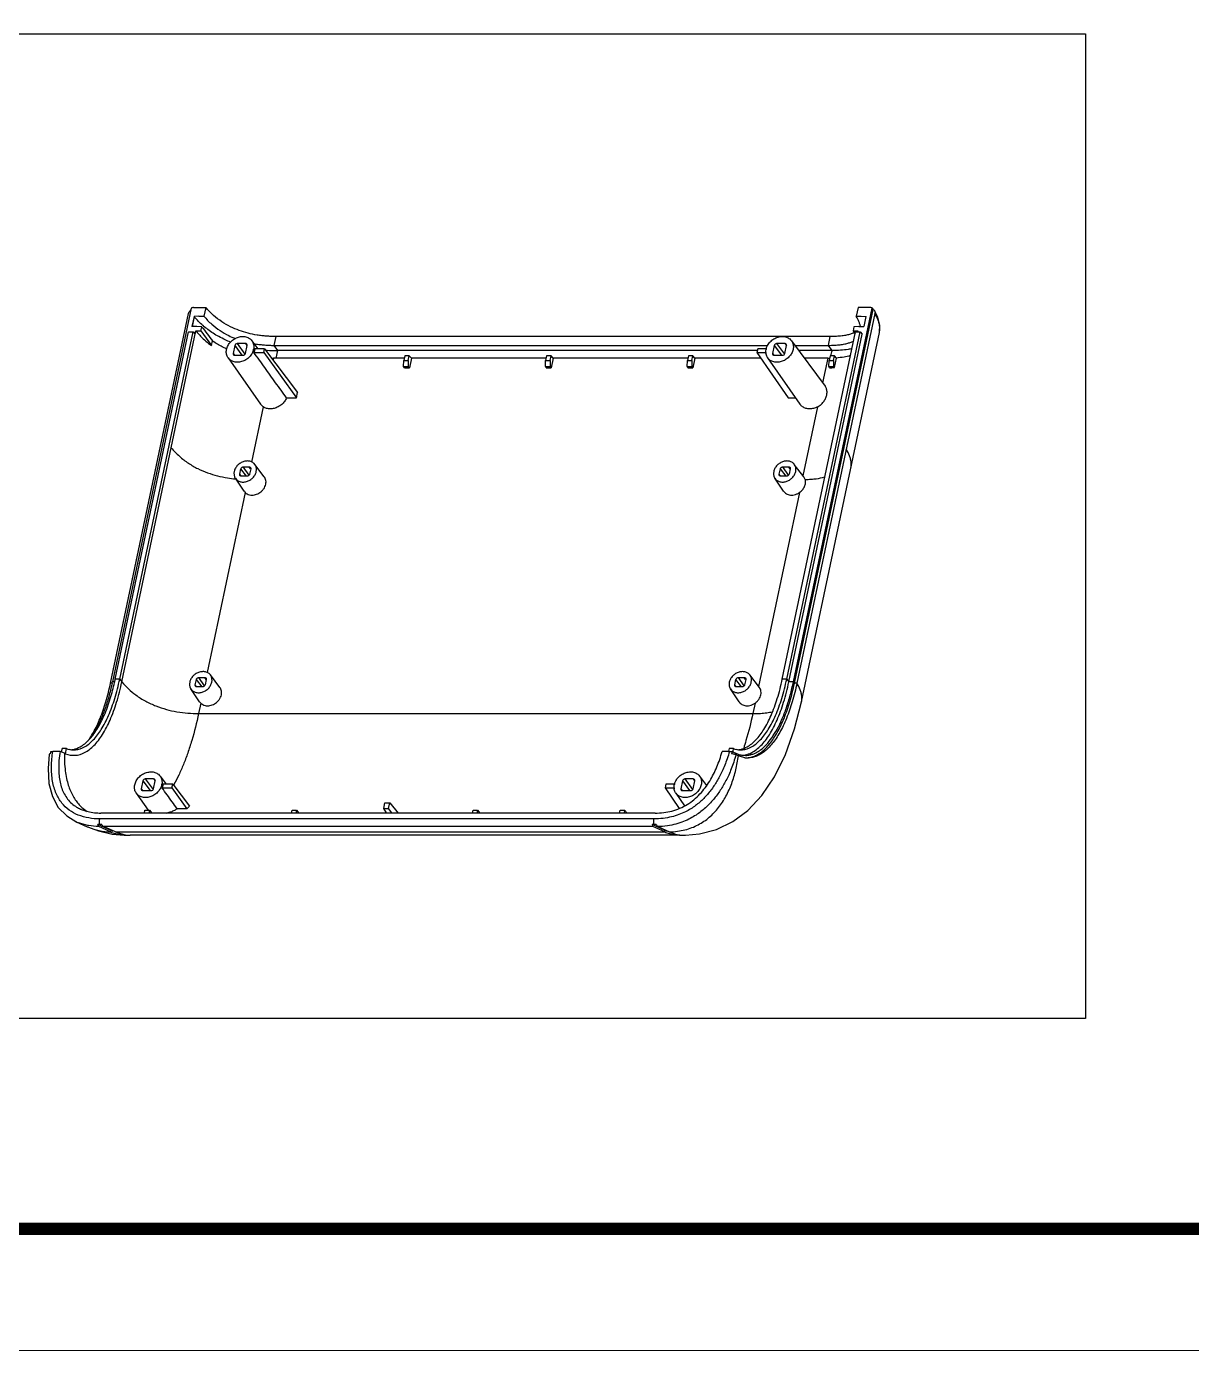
# Model space of a CAD drawing. Header units: millimetres. Extents: x 1853 to 2384, y 433 to 802.
# Drawn here: x 2008.6 to 2096.1, y 432.7 to 532.2 of the extents above; entities that cross this region are included whole.
import ezdxf

# ---------------------------------------------------------------- set-up
doc = ezdxf.new("R2010")
doc.units = ezdxf.units.MM
doc.layers.add('06___PRT_ALL_SURFS', color=7, linetype='Continuous')
doc.layers.add('from', color=7, linetype='Continuous', lineweight=13)

msp = doc.modelspace()

# ---------------------------------------------------------------- linework, layer by layer
at = {"color": 7, "linetype": 'Continuous'}
for p, q in [((2014.883, 482.845), (2020.739, 510.617)), ((2020.941, 511.025), (2015.018, 482.935)), ((2021.152, 510.4), (2020.992, 509.644)), ((2021.1, 511.059), (2022.032, 511.075)), ((2021.522, 510.406), (2021.152, 510.4)), ((2021.161, 510.389), (2021.152, 510.4)), ((2021.522, 510.406), (2021.161, 510.389)), ((2021.522, 510.406), (2021.892, 510.413)), ((2022.032, 511.075), (2021.892, 510.413)), ((2066.176, 482.935), (2072.099, 511.026)), ((2066.256, 482.845), (2072.176, 510.922)), ((2072.297, 510.617), (2066.441, 482.845)), ((2071.028, 511.075), (2070.889, 510.413)), ((2070.889, 510.413), (2071.257, 510.406)), ((2071.954, 511.059), (2071.028, 511.075)), ((2071.257, 510.406), (2071.631, 510.389)), ((2071.257, 510.406), (2071.624, 510.4)), ((2071.624, 510.4), (2071.465, 509.644)), ((2072.509, 510.331), (2072.267, 510.83)), ((2021.359, 509.632), (2020.992, 509.644)), ((2021.161, 510.389), (2021.004, 509.644)), ((2021.725, 509.62), (2021.359, 509.632)), ((2021.661, 509.315), (2021.725, 509.62)), ((2070.722, 509.62), (2070.658, 509.315)), ((2071.093, 509.632), (2070.722, 509.62)), ((2071.093, 509.632), (2071.465, 509.644)), ((2015.236, 483.135), (2020.743, 509.251)), ((2015.567, 483.135), (2021.074, 509.251)), ((2015.728, 482.937), (2021.292, 509.315)), ((2020.743, 509.251), (2021.074, 509.251)), ((2021.074, 509.251), (2021.24, 509.069)), ((2021.292, 509.315), (2021.661, 509.315)), ((2021.661, 509.315), (2022.465, 508.203)), ((2022.465, 508.203), (2022.539, 508.554)), ((2025.497, 508.571), (2025.945, 507.967)), ((2027.29, 508.884), (2027.15, 508.222)), ((2065.319, 508.884), (2027.29, 508.884)), ((2065.339, 483.135), (2070.846, 509.251)), ((2068.922, 508.884), (2065.361, 508.884)), ((2065.67, 483.135), (2071.177, 509.251)), ((2065.833, 482.935), (2071.343, 509.069)), ((2066.023, 508.571), (2068.551, 505.164)), ((2068.922, 508.884), (2068.782, 508.222)), ((2070.658, 509.315), (2070.81, 509.084)), ((2070.658, 509.315), (2071.027, 509.315)), ((2070.846, 509.251), (2071.177, 509.251)), ((2071.013, 509.251), (2071.027, 509.315)), ((2071.177, 509.251), (2071.343, 509.069)), ((2072.638, 509.2), (2072.638, 509.201)), ((2024.212, 508.219), (2024.086, 507.621)), ((2024.086, 507.621), (2024.19, 507.483)), ((2024.204, 507.48), (2024.831, 507.481)), ((2024.212, 508.219), (2024.744, 507.481)), ((2025.016, 508.361), (2024.389, 508.359)), ((2024.389, 508.359), (2024.972, 507.551)), ((2025.007, 507.622), (2025.134, 508.22)), ((2025.016, 508.361), (2025.119, 508.21)), ((2025.652, 507.683), (2026.389, 507.683)), ((2026.449, 507.967), (2025.712, 507.967)), ((2026.389, 507.683), (2026.449, 507.967)), ((2026.389, 507.683), (2028.845, 504.277)), ((2026.449, 507.967), (2028.928, 504.669)), ((2027.15, 508.222), (2064.238, 508.222)), ((2027.15, 508.222), (2027.422, 507.829)), ((2027.422, 507.829), (2027.3, 507.251)), ((2063.465, 507.829), (2027.422, 507.829)), ((2036.988, 507.442), (2036.914, 507.09)), ((2037.32, 507.442), (2036.988, 507.442)), ((2037.245, 507.09), (2037.32, 507.442)), ((2037.476, 507.251), (2037.32, 507.442)), ((2047.636, 507.442), (2047.561, 507.09)), ((2047.967, 507.442), (2047.636, 507.442)), ((2047.893, 507.09), (2047.967, 507.442)), ((2048.123, 507.251), (2047.967, 507.442)), ((2058.283, 507.442), (2058.209, 507.09)), ((2058.615, 507.442), (2058.283, 507.442)), ((2058.54, 507.09), (2058.615, 507.442)), ((2058.771, 507.251), (2058.615, 507.442)), ((2063.494, 507.967), (2063.434, 507.683)), ((2063.434, 507.683), (2065.777, 504.277)), ((2063.434, 507.683), (2064.113, 507.683)), ((2064.123, 507.967), (2063.494, 507.967)), ((2064.739, 508.219), (2064.613, 507.621)), ((2064.613, 507.621), (2064.716, 507.485)), ((2064.731, 507.481), (2065.357, 507.481)), ((2064.739, 508.219), (2065.272, 507.481)), ((2064.916, 508.36), (2065.499, 507.551)), ((2065.542, 508.36), (2064.916, 508.36)), ((2065.534, 507.621), (2065.66, 508.219)), ((2065.542, 508.36), (2065.646, 508.21)), ((2066.282, 508.222), (2068.782, 508.222)), ((2069.053, 507.829), (2066.574, 507.829)), ((2068.782, 508.222), (2069.053, 507.829)), ((2068.93, 507.442), (2068.856, 507.09)), ((2069.262, 507.442), (2068.93, 507.442)), ((2069.053, 507.829), (2068.97, 507.434)), ((2069.188, 507.09), (2069.262, 507.442)), ((2069.401, 507.272), (2069.262, 507.442)), ((2023.711, 507.287), (2026.136, 503.807)), ((2027.122, 507.251), (2027.093, 507.111)), ((2036.948, 507.251), (2027.122, 507.251)), ((2036.897, 506.634), (2036.914, 507.09)), ((2036.897, 506.634), (2037.247, 506.634)), ((2036.954, 506.529), (2036.897, 506.634)), ((2036.914, 507.09), (2037.245, 507.09)), ((2036.954, 506.529), (2037.324, 506.529)), ((2037.245, 507.09), (2037.247, 506.634)), ((2037.324, 506.529), (2037.247, 506.634)), ((2037.476, 507.251), (2037.324, 506.529)), ((2047.595, 507.251), (2037.476, 507.251)), ((2047.544, 506.634), (2047.561, 507.09)), ((2047.544, 506.634), (2047.895, 506.634)), ((2047.601, 506.529), (2047.544, 506.634)), ((2047.561, 507.09), (2047.893, 507.09)), ((2047.601, 506.529), (2047.971, 506.529)), ((2047.893, 507.09), (2047.895, 506.634)), ((2047.971, 506.529), (2047.895, 506.634)), ((2048.123, 507.251), (2047.971, 506.529)), ((2058.243, 507.251), (2048.123, 507.251)), ((2058.191, 506.634), (2058.209, 507.09)), ((2058.248, 506.529), (2058.191, 506.634)), ((2058.191, 506.634), (2058.542, 506.634)), ((2058.209, 507.09), (2058.54, 507.09)), ((2058.248, 506.529), (2058.619, 506.529)), ((2058.54, 507.09), (2058.542, 506.634)), ((2058.619, 506.529), (2058.542, 506.634)), ((2058.771, 507.251), (2058.619, 506.529)), ((2063.731, 507.251), (2058.771, 507.251)), ((2064.237, 507.287), (2066.665, 503.803)), ((2068.754, 507.251), (2067.003, 507.251)), ((2068.754, 507.251), (2068.367, 505.413)), ((2068.839, 506.634), (2068.856, 507.09)), ((2068.894, 506.534), (2068.839, 506.634)), ((2068.839, 506.634), (2069.19, 506.634)), ((2068.856, 507.09), (2069.188, 507.09)), ((2069.188, 507.09), (2069.19, 506.634)), ((2069.249, 506.553), (2069.19, 506.634)), ((2069.249, 506.553), (2069.401, 507.272)), ((2028.845, 504.277), (2028.928, 504.669)), ((2026.352, 503.597), (2025.479, 499.457)), ((2028.099, 504.277), (2028.845, 504.277)), ((2065.777, 504.277), (2066.335, 504.277)), ((2067.984, 503.597), (2066.892, 498.42)), ((2069.884, 500.522), (2069.964, 500.432)), ((2024.582, 498.531), (2024.671, 498.953)), ((2024.685, 498.394), (2024.582, 498.531)), ((2025.095, 498.39), (2024.671, 498.953)), ((2024.848, 499.094), (2025.29, 499.094)), ((2025.285, 498.461), (2024.848, 499.094)), ((2025.394, 498.944), (2025.29, 499.094)), ((2025.408, 498.953), (2025.319, 498.531)), ((2026.428, 498.35), (2025.715, 499.282)), ((2065.109, 498.531), (2065.198, 498.953)), ((2065.212, 498.394), (2065.109, 498.531)), ((2065.622, 498.39), (2065.198, 498.953)), ((2065.811, 498.461), (2065.375, 499.094)), ((2065.375, 499.094), (2065.817, 499.094)), ((2065.921, 498.944), (2065.817, 499.094)), ((2065.935, 498.953), (2065.846, 498.531)), ((2066.955, 498.351), (2066.242, 499.282)), ((2024.91, 497.26), (2024.254, 498.231)), ((2025.142, 498.39), (2024.7, 498.39)), ((2065.437, 497.259), (2064.781, 498.231)), ((2065.669, 498.39), (2065.227, 498.39)), ((2024.994, 497.159), (2022.141, 483.629)), ((2024.91, 497.26), (2024.994, 497.159)), ((2066.626, 497.159), (2063.555, 482.592)), ((2014.996, 482.845), (2014.883, 482.845)), ((2015.185, 482.935), (2015.018, 482.935)), ((2015.567, 483.135), (2015.236, 483.135)), ((2015.567, 483.135), (2015.728, 482.937)), ((2021.245, 482.702), (2021.334, 483.125)), ((2021.348, 482.566), (2021.245, 482.702)), ((2021.757, 482.562), (2021.334, 483.125)), ((2021.804, 482.562), (2021.362, 482.562)), ((2021.511, 483.265), (2021.953, 483.265)), ((2021.947, 482.633), (2021.511, 483.265)), ((2022.057, 483.115), (2021.953, 483.265)), ((2022.07, 483.125), (2021.981, 482.702)), ((2023.091, 482.522), (2022.378, 483.453)), ((2061.771, 482.702), (2061.86, 483.125)), ((2061.874, 482.566), (2061.771, 482.702)), ((2062.284, 482.562), (2061.86, 483.125)), ((2062.331, 482.562), (2061.889, 482.562)), ((2062.474, 482.633), (2062.037, 483.265)), ((2062.037, 483.265), (2062.479, 483.265)), ((2062.583, 483.115), (2062.479, 483.265)), ((2062.597, 483.125), (2062.508, 482.702)), ((2063.617, 482.522), (2062.904, 483.453)), ((2065.67, 483.135), (2065.339, 483.135)), ((2065.67, 483.135), (2065.831, 482.937)), ((2066.176, 482.935), (2065.833, 482.935)), ((2066.176, 482.935), (2066.256, 482.845)), ((2066.441, 482.845), (2066.256, 482.845)), ((2021.573, 481.431), (2020.917, 482.402)), ((2062.1, 481.43), (2061.444, 482.402)), ((2021.657, 481.331), (2021.493, 480.554)), ((2021.573, 481.431), (2021.657, 481.331)), ((2063.289, 481.331), (2063.125, 480.554)), ((2066.782, 481.427), (2066.782, 481.427)), ((2011.086, 477.715), (2010.54, 477.715)), ((2011.41, 477.57), (2011.086, 477.715)), ((2011.181, 477.691), (2011.177, 477.675)), ((2011.241, 477.922), (2011.181, 477.691)), ((2011.572, 477.922), (2011.241, 477.922)), ((2011.508, 477.529), (2011.572, 477.922)), ((2061.367, 477.715), (2060.821, 477.715)), ((2061.293, 477.729), (2061.29, 477.715)), ((2061.343, 477.922), (2061.293, 477.729)), ((2061.675, 477.922), (2061.343, 477.922)), ((2061.549, 477.708), (2061.856, 477.57)), ((2061.634, 477.669), (2061.638, 477.693)), ((2061.638, 477.693), (2061.643, 477.729)), ((2061.643, 477.729), (2061.675, 477.922)), ((2061.856, 477.57), (2061.857, 477.465)), ((2062.043, 477.383), (2061.861, 477.465)), ((2018.118, 475.648), (2017.492, 475.648)), ((2017.492, 475.648), (2018.075, 474.839)), ((2018.118, 475.648), (2018.222, 475.497)), ((2018.599, 475.859), (2019.047, 475.255)), ((2058.019, 475.648), (2058.602, 474.839)), ((2058.645, 475.648), (2058.019, 475.648)), ((2058.645, 475.648), (2058.748, 475.497)), ((2059.126, 475.859), (2059.656, 475.144)), ((2016.813, 474.574), (2017.71, 473.287)), ((2017.315, 475.507), (2017.189, 474.909)), ((2017.189, 474.909), (2017.291, 474.772)), ((2017.306, 474.768), (2017.933, 474.768)), ((2017.315, 475.507), (2017.847, 474.768)), ((2018.11, 474.909), (2018.236, 475.507)), ((2018.755, 474.97), (2019.492, 474.97)), ((2019.552, 475.255), (2018.815, 475.255)), ((2019.492, 474.97), (2019.552, 475.255)), ((2019.492, 474.97), (2020.62, 473.406)), ((2019.552, 475.255), (2020.804, 473.589)), ((2019.637, 475.214), (2019.631, 475.203)), ((2056.597, 475.255), (2056.537, 474.97)), ((2056.537, 474.97), (2057.602, 473.421)), ((2056.537, 474.97), (2057.215, 474.97)), ((2057.226, 475.255), (2056.597, 475.255)), ((2057.34, 474.574), (2058.004, 473.621)), ((2057.841, 475.507), (2057.715, 474.909)), ((2057.715, 474.909), (2057.818, 474.772)), ((2057.833, 474.768), (2058.459, 474.768)), ((2057.841, 475.507), (2058.374, 474.768)), ((2058.636, 474.909), (2058.763, 475.507)), ((2035.397, 473.428), (2035.487, 473.857)), ((2035.487, 473.857), (2035.856, 473.857)), ((2035.765, 473.428), (2035.856, 473.857)), ((2035.856, 473.857), (2036.494, 473.079)), ((2011.585, 472.858), (2012.358, 472.401)), ((2055.699, 472.64), (2014.068, 472.64)), ((2055.792, 473.079), (2014.16, 473.079)), ((2017.421, 473.079), (2017.465, 473.287)), ((2017.465, 473.287), (2017.796, 473.287)), ((2017.796, 473.287), (2017.752, 473.079)), ((2017.796, 473.287), (2017.974, 473.079)), ((2020.62, 473.406), (2019.879, 473.406)), ((2028.473, 473.079), (2028.517, 473.287)), ((2028.517, 473.287), (2028.849, 473.287)), ((2028.849, 473.287), (2028.805, 473.079)), ((2028.849, 473.287), (2029.027, 473.079)), ((2035.605, 473.104), (2035.397, 473.428)), ((2035.397, 473.428), (2035.765, 473.428)), ((2035.6, 473.079), (2035.605, 473.104)), ((2035.605, 473.104), (2036.005, 473.104)), ((2036.005, 473.104), (2035.765, 473.428)), ((2036, 473.079), (2036.005, 473.104)), ((2042.068, 473.079), (2042.112, 473.287)), ((2042.112, 473.287), (2042.444, 473.287)), ((2042.444, 473.287), (2042.4, 473.079)), ((2042.444, 473.287), (2042.622, 473.079)), ((2053.121, 473.079), (2053.165, 473.287)), ((2053.165, 473.287), (2053.496, 473.287)), ((2053.496, 473.287), (2053.452, 473.079)), ((2053.496, 473.287), (2053.675, 473.079)), ((2012.357, 472.402), (2012.303, 472.426)), ((2013.136, 472.051), (2013.137, 472.05)), ((2014.918, 471.778), (2013.93, 472.223)), ((2014.875, 471.663), (2013.995, 472.059)), ((2014.223, 472.223), (2014.076, 472.223)), ((2055.625, 472.056), (2014.362, 472.056)), ((2015.242, 471.66), (2014.362, 472.056)), ((2014.918, 471.778), (2014.875, 471.663)), ((2014.979, 471.778), (2014.918, 471.778)), ((2015.242, 471.66), (2056.506, 471.66)), ((2056.55, 471.778), (2055.561, 472.223)), ((2055.708, 472.223), (2055.561, 472.223)), ((2056.506, 471.66), (2055.625, 472.056)), ((2055.993, 472.058), (2056.873, 471.662)), ((2056.506, 471.66), (2056.55, 471.778)), ((2056.55, 471.778), (2056.617, 471.778))]:
    msp.add_line(p, q, dxfattribs=at)
at = {"color": 3, "linetype": 'Continuous'}
msp.add_lwpolyline([(1924.543, 531.628), (2088.121, 531.628), (2088.121, 457.634), (1924.543, 457.634)], close=True, dxfattribs=at)
at = {"color": 7, "linetype": 'Continuous'}
for points in [[(2072.638, 509.201), (2072.661, 509.728), (2072.509, 510.331)], [(2010.269, 477.496), (2010.182, 476.427), (2010.253, 475.308), (2010.509, 474.333), (2010.958, 473.507), (2011.585, 472.858)]]:
    msp.add_lwpolyline(points, dxfattribs=at)
for centre, radius, start, end in [((2067.607, 507.567), 5.669, 37.11242, 37.60229), ((2068.018, 507.877), 5.154, 36.66601, 37.11241), ((2068.326, 508.107), 4.77, 36.17447, 36.66577), ((2113.094, 578.556), 114.458, 217.03376, 217.70539), ((2025.809, 512.919), 5.778, 218.58348, 220.08125), ((2069.995, 510.782), 1.78, 293.88675, 294.79784), ((2070.022, 510.723), 1.715, 294.8011, 295.20757), ((2024.68, 508.119), 0.963, 348.08844, 351.10207), ((2027.435, 518.42), 10.591, 265.04474, 265.66471), ((2027.425, 518.248), 10.419, 265.6497, 269.98256), ((2064.926, 507.727), 0.823, 182.9269, 187.37817), ((2065.098, 507.715), 0.996, 165.21014, 168.08461), ((2065.127, 507.707), 1.026, 163.43351, 165.21539), ((2069.07, 518.879), 11.05, 269.91539, 270.36524), ((2027.123, 516.731), 9.48, 269.17799, 269.999), ((2068.755, 518.226), 10.974, 269.99482, 270.70605), ((2068.671, 514.134), 7.603, 271.68002, 274.36434), ((2026.786, 504.26), 0.793, 214.86344, 236.75989), ((2025.206, 507.845), 9.703, 264.35084, 264.50377), ((1995.884, 486.975), 19.556, 347.72934, 347.85543), ((1995.69, 487.016), 19.755, 347.8556, 348.0768), ((1996.978, 486.984), 18.659, 347.33586, 348.09638), ((2025.502, 473.723), 15.627, 165.22767, 165.90453), ((2012.217, 479.36), 1.964, 245.75729, 248.84586), ((2012.114, 479.483), 1.652, 250.86394, 258.13661), ((2012.108, 479.448), 1.616, 258.08305, 269.73537), ((2011.767, 479.386), 1.555, 277.47404, 281.86505), ((2076.285, 476.419), 14.792, 175.00265, 175.69753), ((2062.217, 479.483), 1.652, 250.86394, 258.13661), ((2062.653, 479.338), 1.94, 245.73019, 246.76975), ((2062.211, 479.448), 1.616, 258.08305, 269.73537), ((2061.87, 479.386), 1.555, 277.47404, 281.86505), ((2062.627, 479.274), 1.871, 246.73822, 252.84331), ((2062.596, 479.178), 1.77, 252.87721, 258.17137), ((2062.575, 479.083), 1.672, 258.22017, 260.77234), ((2062.565, 479.013), 1.602, 260.71364, 269.9445), ((2062.219, 479.03), 1.619, 275.36764, 281.84324), ((2062.769, 478.896), 1.675, 261.71077, 263.72445), ((2062.765, 478.853), 1.631, 263.70629, 270.01446), ((2017.783, 475.407), 0.963, 348.08844, 351.10207), ((2009.787, 480.704), 11.277, 330.63209, 330.80233), ((2058.028, 475.015), 0.823, 182.9269, 187.37817), ((2058.201, 475.002), 0.996, 165.21014, 168.08461), ((2058.229, 474.995), 1.026, 163.43351, 165.21539), ((2014.775, 475.734), 3.031, 227.57838, 237.15057), ((2013.84, 475.843), 3.748, 246.674, 248.89405), ((2014.075, 449.382), 22.842, 89.99828, 90.36535), ((2016.089, 474.357), 2.955, 245.74068, 252.67958), ((2016.141, 474.493), 2.978, 245.7646, 248.40288), ((2055.708, 445.376), 26.847, 89.68396, 90.00041), ((2057.72, 474.354), 2.956, 245.7411, 252.65505), ((2057.772, 474.491), 2.976, 245.76396, 248.64008), ((2015.982, 473.863), 2.449, 268.11842, 271.32402), ((2016.369, 474.015), 2.605, 259.91291, 261.92252), ((2016.353, 473.895), 2.483, 261.89487, 267.42451), ((2015.981, 473.918), 2.503, 271.31773, 272.80417), ((2016.349, 473.839), 2.427, 267.46287, 270.12592), ((2057.613, 473.885), 2.473, 270.12178, 271.43442), ((2057.995, 473.985), 2.572, 261.79989, 261.95918), ((2057.984, 473.896), 2.482, 261.92781, 267.40533), ((2057.611, 473.928), 2.517, 271.43759, 273.82537), ((2057.98, 473.861), 2.447, 267.45307, 271.88442)]:
    msp.add_arc(centre, radius, start, end, dxfattribs=at)
for centre, major_axis, ratio, start_param, end_param in [((2024.234, 507.621), (0.13, 0.093), 0.80989, 2.415489, 3.988193), ((2024.36, 508.219), (0.13, 0.093), 0.810013, 0.846717, 2.415457), ((2024.86, 507.622), (0.13, 0.093), 0.810013, -2.294872, -0.726136), ((2024.986, 508.22), (0.13, 0.093), 0.80989, 5.557081, 7.129782), ((2064.76, 507.621), (0.13, 0.093), 0.80989, 2.415489, 3.986209), ((2064.886, 508.219), (0.13, 0.093), 0.810013, 0.844736, 2.415456), ((2065.387, 507.621), (0.13, 0.093), 0.810013, -2.296857, -0.726136), ((2065.513, 508.219), (0.13, 0.093), 0.80989, 5.557082, 7.127802), ((2017.462, 475.507), (0.13, 0.093), 0.810013, 0.844736, 2.415456), ((2018.088, 475.507), (0.13, 0.093), 0.80989, 5.557082, 7.127802), ((2057.989, 475.507), (0.13, 0.093), 0.810013, 0.844736, 2.415456), ((2058.615, 475.507), (0.13, 0.093), 0.80989, 5.557082, 7.127802), ((2017.336, 474.909), (0.13, 0.093), 0.80989, 2.415489, 3.986209), ((2017.962, 474.909), (0.13, 0.093), 0.810013, -2.296857, -0.726136), ((2057.863, 474.909), (0.13, 0.093), 0.80989, 2.415489, 3.986209), ((2058.489, 474.909), (0.13, 0.093), 0.810013, -2.296857, -0.726136), ((2018.395, 487.956), (-0.071, 15.544), 0.39648, -2.783755, -2.751592), ((2014.266, 472.45), (-0.134, 0.398), 0.305297, -4.213037, -3.417638), ((2055.775, 472.45), (0.145, 0.396), 0.398218, -3.965354, -3.169955)]:
    msp.add_ellipse(centre, major_axis=major_axis, ratio=ratio, start_param=start_param, end_param=end_param, dxfattribs=at)
for points, start_tangent, end_tangent in [([(2020.739, 510.617), (2020.786, 510.738), (2020.873, 510.844), (2020.905, 510.871)], (0.206318, 0.978485), (0.793119, 0.609066)), ([(2021.1, 511.059), (2021.02, 511.05), (2020.941, 511.025)], (-0.999863, -0.016575), (-0.92443, -0.381352)), ([(2021.892, 510.413), (2022.48, 509.809), (2023.104, 509.331), (2023.754, 508.957), (2024.257, 508.735)], (0.640367, -0.768069), (0.931781, -0.36302)), ([(2027.29, 508.884), (2026.939, 508.892), (2026.587, 508.913), (2026.235, 508.948), (2025.888, 508.996), (2025.21, 509.137), (2024.548, 509.341), (2023.894, 509.619), (2023.244, 509.993), (2022.62, 510.471), (2022.032, 511.075)], (-1, 0.000197), (-0.640367, 0.768069)), ([(2071.202, 509.653), (2071.178, 509.759), (2071.109, 509.97), (2071.012, 510.189), (2070.889, 510.413)], (-0.188892, 0.981998), (-0.514629, 0.857413)), ([(2072.099, 511.026), (2072.03, 511.05), (2071.954, 511.059)], (-0.894884, 0.446299), (-0.999861, 0.016691)), ([(2072.176, 510.922), (2072.258, 510.843), (2072.267, 510.83)], (0.849194, -0.528081), (0.503688, -0.863886)), ([(2072.267, 510.83), (2072.3, 510.737), (2072.297, 510.617)], (0.503688, -0.863886), (-0.206318, -0.978485)), ([(2072.638, 509.201), (2072.662, 509.374), (2072.658, 509.61), (2072.617, 509.854), (2072.541, 510.104), (2072.297, 510.617)], (0.205008, 0.97876), (-0.50361, 0.863931)), ([(2021.81, 509.721), (2021.488, 510.027), (2021.161, 510.389)], (-0.749566, 0.66193), (-0.641705, 0.766951)), ([(2023.896, 508.466), (2023.5, 508.634), (2023.017, 508.876), (2022.586, 509.133), (2022.195, 509.407), (2021.831, 509.702), (2021.81, 509.721)], (-0.930978, 0.365076), (-0.749566, 0.66193)), ([(2021.388, 509.199), (2021.649, 508.909), (2022.041, 508.537), (2022.465, 508.203)], (0.643865, -0.765139), (0.811358, -0.58455)), ([(2023.611, 507.952), (2023.361, 508.07), (2022.65, 508.478), (2022.539, 508.554)], (-0.913747, 0.406283), (-0.821286, 0.570517)), ([(2023.597, 507.92), (2023.709, 508.219), (2023.91, 508.489), (2024.179, 508.703), (2024.491, 508.84), (2024.814, 508.888), (2025.117, 508.84), (2025.37, 508.703), (2025.497, 508.571)], (0.206318, 0.978485), (0.596307, -0.802756)), ([(2025.497, 508.571), (2025.549, 508.489), (2025.636, 508.219), (2025.632, 507.97)], (0.596307, -0.802756), (-0.154582, -0.98798)), ([(2064.144, 508), (2064.236, 508.219), (2064.437, 508.489), (2064.706, 508.703), (2065.017, 508.84), (2065.341, 508.888), (2065.644, 508.84), (2065.897, 508.703), (2066.023, 508.571)], (0.285073, 0.958506), (0.596307, -0.802756)), ([(2066.023, 508.571), (2066.076, 508.489), (2066.163, 508.219), (2066.15, 507.92)], (0.596307, -0.802756), (-0.206318, -0.978485)), ([(2068.782, 508.222), (2069.037, 508.225), (2069.271, 508.235), (2069.685, 508.27), (2070.033, 508.326), (2070.324, 508.4), (2070.567, 508.488), (2070.7, 508.553)], (1, 0.000179), (0.876477, 0.481444)), ([(2070.716, 509.154), (2070.706, 509.15), (2070.464, 509.062), (2070.173, 508.988), (2069.825, 508.933), (2069.411, 508.897), (2069.176, 508.888), (2068.922, 508.884)], (-0.914319, -0.404994), (-1, -0.000179)), ([(2023.71, 507.287), (2023.67, 507.352), (2023.583, 507.621), (2023.597, 507.92)], (-0.572292, 0.82005), (0.206318, 0.978485)), ([(2025.623, 507.92), (2025.51, 507.621), (2025.31, 507.352), (2025.04, 507.138), (2024.729, 507), (2024.406, 506.953), (2024.103, 507), (2023.849, 507.138), (2023.71, 507.287)], (-0.206318, -0.978485), (-0.572292, 0.82005)), ([(2025.693, 507.825), (2025.682, 507.778), (2025.668, 507.73), (2025.652, 507.683)], (-0.206318, -0.978485), (-0.343958, -0.938985)), ([(2028.099, 504.277), (2027.28, 505.417), (2026.465, 506.552), (2025.652, 507.683)], (-0.583303, 0.812255), (-0.583651, 0.812005)), ([(2025.66, 508.349), (2025.748, 508.334), (2026.096, 508.285), (2026.447, 508.25), (2026.8, 508.229), (2027.15, 508.222)], (0.98537, -0.17043), (1, -0.000197)), ([(2025.712, 507.967), (2025.708, 507.92), (2025.702, 507.873), (2025.693, 507.825)], (-0.055317, -0.998469), (-0.206318, -0.978485)), ([(2064.104, 507.685), (2064.123, 507.92)], (-0.051387, 0.998679), (0.206318, 0.978485)), ([(2064.237, 507.287), (2064.197, 507.352), (2064.11, 507.621)], (-0.572292, 0.82005), (-0.128746, 0.991678)), ([(2066.15, 507.92), (2066.037, 507.621), (2065.836, 507.352), (2065.567, 507.138), (2065.256, 507), (2064.933, 506.953), (2064.63, 507), (2064.376, 507.138), (2064.237, 507.287)], (-0.206318, -0.978485), (-0.572292, 0.82005)), ([(2070.576, 507.964), (2070.296, 507.912), (2069.707, 507.849), (2069.14, 507.829)], (-0.977538, -0.210757), (-0.99998, -0.006401)), ([(2070.475, 507.457), (2070.443, 507.448), (2069.981, 507.34), (2069.401, 507.272)], (-0.953066, -0.302762), (-0.997537, -0.070141)), ([(2067.984, 503.597), (2068.232, 503.762), (2068.438, 503.977), (2068.589, 504.225), (2068.678, 504.486)], (0.889857, 0.45624), (0.206318, 0.978485)), ([(2068.678, 504.486), (2068.699, 504.74), (2068.651, 504.98), (2068.552, 505.164)], (0.206318, 0.978485), (-0.595199, 0.803579)), ([(2028.099, 504.277), (2027.948, 504.012), (2027.734, 503.782), (2027.471, 503.604), (2027.179, 503.49), (2026.88, 503.45), (2026.598, 503.487), (2026.352, 503.597)], (-0.383799, -0.923417), (-0.836854, 0.547426)), ([(2067.984, 503.597), (2067.691, 503.487), (2067.393, 503.45), (2067.112, 503.49), (2066.868, 503.604), (2066.68, 503.782), (2066.665, 503.803)], (-0.889857, -0.45624), (-0.571666, 0.820487)), ([(2019.436, 500.524), (2020.057, 499.884), (2020.729, 499.369), (2021.44, 498.96), (2022.169, 498.65), (2022.912, 498.422), (2023.669, 498.265), (2024.251, 498.189)], (0.638479, -0.769639), (0.995143, -0.098437)), ([(2025.162, 499.534), (2024.898, 499.495), (2024.641, 499.381), (2024.424, 499.209), (2024.258, 498.986), (2024.166, 498.742), (2024.155, 498.498), (2024.227, 498.276), (2024.254, 498.231)], (-1, 0), (0.560319, -0.828277)), ([(2025.715, 499.282), (2025.618, 499.381), (2025.409, 499.495), (2025.162, 499.534)], (-0.608275, 0.793726), (-1, 0)), ([(2065.689, 499.534), (2065.425, 499.495), (2065.168, 499.381), (2064.95, 499.209), (2064.785, 498.986), (2064.693, 498.742), (2064.682, 498.498), (2064.754, 498.276), (2064.781, 498.231)], (-1, 0), (0.560319, -0.828277)), ([(2066.242, 499.282), (2066.145, 499.381), (2065.936, 499.495), (2065.689, 499.534)], (-0.608275, 0.793726), (-1, 0)), ([(2070.49, 499.014), (2070.514, 499.189), (2070.511, 499.424), (2070.47, 499.668), (2070.394, 499.919), (2070.149, 500.432)], (0.206162, 0.978518), (-0.503612, 0.86393)), ([(2024.602, 498.435), (2024.587, 498.461), (2024.582, 498.531)], (-0.60904, 0.793139), (0.206318, 0.978485)), ([(2024.671, 498.953), (2024.706, 499.024), (2024.771, 499.075), (2024.848, 499.094)], (0.206318, 0.978485), (1, 0)), ([(2024.828, 497.951), (2025.092, 497.989), (2025.349, 498.103), (2025.566, 498.276), (2025.732, 498.498), (2025.824, 498.742), (2025.835, 498.986), (2025.763, 499.209), (2025.715, 499.282)], (1, 0), (-0.608275, 0.793726)), ([(2025.319, 498.531), (2025.284, 498.461), (2025.22, 498.409), (2025.142, 498.39)], (-0.206318, -0.978485), (-1, 0)), ([(2025.29, 499.094), (2025.36, 499.075), (2025.392, 499.044)], (1, 0), (0.561874, -0.827223)), ([(2025.392, 499.044), (2025.403, 499.024), (2025.408, 498.953)], (0.561874, -0.827223), (-0.206318, -0.978485)), ([(2065.128, 498.435), (2065.114, 498.461), (2065.109, 498.531)], (-0.60904, 0.793139), (0.206318, 0.978485)), ([(2065.198, 498.953), (2065.232, 499.024), (2065.297, 499.075), (2065.375, 499.094)], (0.206318, 0.978485), (1, 0)), ([(2065.355, 497.951), (2065.618, 497.989), (2065.876, 498.103), (2066.093, 498.276), (2066.259, 498.498), (2066.351, 498.742), (2066.362, 498.986), (2066.29, 499.209), (2066.242, 499.282)], (1, 0), (-0.608275, 0.793726)), ([(2065.846, 498.531), (2065.811, 498.461), (2065.746, 498.409), (2065.669, 498.39)], (-0.206318, -0.978485), (-1, 0)), ([(2065.817, 499.094), (2065.887, 499.075), (2065.919, 499.044)], (1, 0), (0.561874, -0.827223)), ([(2065.919, 499.044), (2065.93, 499.024), (2065.935, 498.953)], (0.561874, -0.827223), (-0.206318, -0.978485)), ([(2024.254, 498.231), (2024.372, 498.103), (2024.581, 497.989), (2024.828, 497.951)], (0.560319, -0.828277), (1, 0)), ([(2024.7, 498.39), (2024.63, 498.409), (2024.602, 498.435)], (-1, 0), (-0.60904, 0.793139)), ([(2025.507, 496.968), (2025.683, 496.984), (2025.855, 497.033), (2026.021, 497.11), (2026.177, 497.217), (2026.319, 497.355), (2026.436, 497.519), (2026.517, 497.699), (2026.555, 497.881), (2026.55, 498.06), (2026.502, 498.225), (2026.428, 498.351)], (1, 0), (-0.608096, 0.793864)), ([(2064.781, 498.231), (2064.898, 498.103), (2065.108, 497.989), (2065.355, 497.951)], (0.560319, -0.828277), (1, 0)), ([(2065.227, 498.39), (2065.157, 498.409), (2065.128, 498.435)], (-1, 0), (-0.60904, 0.793139)), ([(2066.626, 497.159), (2066.747, 497.255), (2066.853, 497.366), (2066.941, 497.489), (2067.008, 497.619), (2067.055, 497.753), (2067.079, 497.887), (2067.08, 498.019), (2067.057, 498.144)], (0.825476, 0.564438), (-0.269742, 0.962933)), ([(2067.057, 498.144), (2067.019, 498.246), (2066.964, 498.339), (2066.955, 498.351)], (-0.269742, 0.962933), (-0.607926, 0.793994)), ([(2067.057, 498.144), (2067.505, 498.164), (2067.895, 498.205), (2068.523, 498.338), (2068.548, 498.346)], (0.99978, 0.020981), (0.953681, 0.300819)), ([(2024.994, 497.159), (2025.139, 497.055), (2025.313, 496.99), (2025.507, 496.968)], (0.721087, -0.692844), (1, 0)), ([(2065.438, 497.258), (2065.468, 497.217), (2065.579, 497.11), (2065.712, 497.033), (2065.864, 496.984), (2066.033, 496.968)], (0.560446, -0.828191), (1, 0)), ([(2066.033, 496.968), (2066.236, 496.99), (2066.437, 497.055), (2066.626, 497.159)], (1, 0), (0.825476, 0.564438)), ([(2021.824, 483.705), (2021.561, 483.666), (2021.304, 483.553), (2021.086, 483.38), (2020.92, 483.157), (2020.829, 482.914), (2020.818, 482.67), (2020.89, 482.447), (2020.917, 482.403)], (-1, 0), (0.560319, -0.828277)), ([(2022.378, 483.453), (2022.281, 483.553), (2022.072, 483.666), (2021.824, 483.705)], (-0.608275, 0.793726), (-1, 0)), ([(2062.351, 483.705), (2062.088, 483.666), (2061.83, 483.553), (2061.613, 483.38), (2061.447, 483.157), (2061.355, 482.914), (2061.344, 482.67), (2061.416, 482.447), (2061.444, 482.403)], (-1, 0), (0.560319, -0.828277)), ([(2062.904, 483.453), (2062.808, 483.553), (2062.598, 483.666), (2062.351, 483.705)], (-0.608275, 0.793726), (-1, 0)), ([(2011.508, 477.532), (2012.223, 477.417), (2012.936, 477.623), (2013.624, 478.147), (2014.266, 478.97), (2014.843, 480.067), (2015.336, 481.406), (2015.728, 482.937)], (0.933418, -0.358791), (0.206318, 0.978485)), ([(2012.087, 477.864), (2012.595, 478.056), (2013.246, 478.568), (2013.852, 479.36), (2014.397, 480.408), (2014.863, 481.682), (2015.183, 482.893)], (0.978717, 0.205214), (0.219288, 0.97566)), ([(2012.1, 477.832), (2012.252, 477.839), (2012.927, 478.056), (2013.577, 478.568), (2014.184, 479.36), (2014.728, 480.408), (2015.195, 481.682), (2015.567, 483.135)], (0.999994, -0.003351), (0.206318, 0.978485)), ([(2013.17, 478.479), (2013.315, 478.686), (2013.589, 479.136), (2013.85, 479.64), (2014.094, 480.194), (2014.529, 481.44), (2014.883, 482.845)], (0.590428, 0.80709), (0.206318, 0.978485)), ([(2014.993, 482.818), (2014.906, 482.435), (2014.781, 481.944), (2014.492, 480.996), (2014.329, 480.548), (2014.158, 480.126), (2013.98, 479.737), (2013.795, 479.378), (2013.514, 478.905)], (-0.212531, -0.977154), (-0.545741, -0.837954)), ([(2015.728, 482.937), (2016.235, 482.401), (2016.778, 481.95), (2017.522, 481.481), (2018.29, 481.127), (2019.073, 480.868), (2019.871, 480.692), (2020.685, 480.588), (2021.493, 480.554)], (0.638764, -0.769403), (1, 0)), ([(2021.264, 482.607), (2021.25, 482.632), (2021.245, 482.702)], (-0.60904, 0.793139), (0.206318, 0.978485)), ([(2021.362, 482.562), (2021.293, 482.581), (2021.264, 482.607)], (-1, 0), (-0.60904, 0.793139)), ([(2021.334, 483.125), (2021.368, 483.195), (2021.433, 483.246), (2021.511, 483.265)], (0.206318, 0.978485), (1, 0)), ([(2021.491, 482.122), (2021.754, 482.161), (2022.011, 482.274), (2022.229, 482.447), (2022.395, 482.67), (2022.487, 482.914), (2022.498, 483.157), (2022.426, 483.38), (2022.378, 483.453)], (1, 0), (-0.608275, 0.793726)), ([(2021.981, 482.702), (2021.947, 482.632), (2021.882, 482.581), (2021.804, 482.562)], (-0.206318, -0.978485), (-1, 0)), ([(2021.953, 483.265), (2022.022, 483.246), (2022.055, 483.215)], (1, 0), (0.561874, -0.827223)), ([(2022.055, 483.215), (2022.066, 483.195), (2022.07, 483.125)], (0.561874, -0.827223), (-0.206318, -0.978485)), ([(2061.791, 482.607), (2061.776, 482.632), (2061.771, 482.702)], (-0.60904, 0.793139), (0.206318, 0.978485)), ([(2061.889, 482.562), (2061.819, 482.581), (2061.791, 482.607)], (-1, 0), (-0.60904, 0.793139)), ([(2061.86, 483.125), (2061.895, 483.195), (2061.96, 483.246), (2062.037, 483.265)], (0.206318, 0.978485), (1, 0)), ([(2062.017, 482.122), (2062.281, 482.161), (2062.538, 482.274), (2062.756, 482.447), (2062.921, 482.67), (2063.013, 482.914), (2063.024, 483.157), (2062.952, 483.38), (2062.904, 483.453)], (1, 0), (-0.608275, 0.793726)), ([(2062.19, 477.864), (2062.698, 478.056), (2063.349, 478.568), (2063.955, 479.36), (2064.499, 480.408), (2064.966, 481.682), (2065.339, 483.135)], (0.978717, 0.205214), (0.206318, 0.978485)), ([(2062.203, 477.832), (2062.355, 477.839), (2063.03, 478.056), (2063.68, 478.568), (2064.287, 479.36), (2064.831, 480.408), (2065.298, 481.682), (2065.67, 483.135)], (0.999994, -0.003351), (0.206318, 0.978485)), ([(2062.508, 482.702), (2062.474, 482.632), (2062.409, 482.581), (2062.331, 482.562)], (-0.206318, -0.978485), (-1, 0)), ([(2062.479, 483.265), (2062.549, 483.246), (2062.581, 483.215)], (1, 0), (0.561874, -0.827223)), ([(2062.551, 477.445), (2063.039, 477.622), (2063.727, 478.145), (2064.368, 478.966), (2064.944, 480.062), (2065.438, 481.399), (2065.833, 482.935)], (0.978886, 0.204407), (0.206318, 0.978485)), ([(2062.563, 477.411), (2062.774, 477.425), (2063.012, 477.474), (2063.247, 477.558), (2063.477, 477.674), (2063.701, 477.823), (2064.139, 478.217), (2064.56, 478.74), (2064.953, 479.378), (2065.315, 480.126), (2065.487, 480.548), (2065.65, 480.996), (2065.938, 481.944), (2066.063, 482.435), (2066.176, 482.935)], (1, -0.000868), (0.206257, 0.978498)), ([(2062.581, 483.215), (2062.592, 483.195), (2062.597, 483.125)], (0.561874, -0.827223), (-0.206318, -0.978485)), ([(2062.759, 477.232), (2062.833, 477.241), (2063.157, 477.324), (2063.478, 477.472), (2063.794, 477.684), (2064.102, 477.958), (2064.4, 478.293), (2064.688, 478.686), (2064.963, 479.136), (2065.223, 479.64), (2065.468, 480.194), (2065.902, 481.44), (2066.256, 482.845)], (0.994098, 0.108482), (0.206318, 0.978485)), ([(2066.441, 482.845), (2066.087, 481.44), (2065.652, 480.194), (2065.408, 479.64), (2065.148, 479.136), (2064.873, 478.686), (2064.585, 478.293), (2064.286, 477.958), (2063.978, 477.684), (2063.663, 477.472), (2063.342, 477.324), (2063.018, 477.241), (2062.765, 477.222)], (-0.206318, -0.978485), (-1, -0.000256)), ([(2066.782, 481.427), (2066.806, 481.601), (2066.802, 481.837), (2066.761, 482.081), (2066.685, 482.331), (2066.441, 482.845)], (0.206103, 0.97853), (-0.503612, 0.86393)), ([(2020.917, 482.403), (2021.034, 482.274), (2021.243, 482.161), (2021.491, 482.122)], (0.560319, -0.828277), (1, 0)), ([(2022.169, 481.139), (2022.345, 481.156), (2022.518, 481.204), (2022.684, 481.282), (2022.84, 481.389), (2022.981, 481.526), (2023.099, 481.691), (2023.179, 481.871), (2023.217, 482.052), (2023.213, 482.232), (2023.165, 482.396), (2023.09, 482.522)], (1, 0), (-0.608096, 0.793864)), ([(2061.444, 482.403), (2061.561, 482.274), (2061.77, 482.161), (2062.017, 482.122)], (0.560319, -0.828277), (1, 0)), ([(2063.289, 481.331), (2063.446, 481.461), (2063.574, 481.616), (2063.669, 481.787), (2063.727, 481.966), (2063.744, 482.143), (2063.721, 482.312), (2063.657, 482.463), (2063.617, 482.522)], (0.825476, 0.564438), (-0.607983, 0.79395)), ([(2021.493, 480.554), (2020.981, 478.52), (2020.68, 477.586), (2020.351, 476.715), (2020.002, 475.923), (2019.637, 475.214)], (-0.206318, -0.978485), (-0.486799, -0.873514)), ([(2021.657, 481.331), (2021.802, 481.226), (2021.976, 481.161), (2022.169, 481.139)], (0.721087, -0.692844), (1, 0)), ([(2062.1, 481.43), (2062.131, 481.389), (2062.241, 481.282), (2062.374, 481.204), (2062.527, 481.156), (2062.696, 481.139)], (0.560446, -0.828191), (1, 0)), ([(2063.125, 480.554), (2062.612, 478.52), (2062.438, 477.96)], (-0.206318, -0.978485), (-0.310672, -0.950517)), ([(2062.696, 481.139), (2062.899, 481.161), (2063.1, 481.226), (2063.289, 481.331)], (1, 0), (0.825476, 0.564438)), ([(2063.125, 480.554), (2063.695, 480.571), (2064.177, 480.617), (2064.581, 480.689), (2064.606, 480.694)], (1, 0), (0.9733, 0.229536)), ([(2010.392, 477.708), (2010.46, 477.713), (2010.54, 477.715)], (0.992433, 0.122785), (1, 0)), ([(2014.068, 472.64), (2013.241, 472.708), (2012.451, 472.929), (2011.777, 473.3), (2011.223, 473.83), (2010.797, 474.544), (2010.527, 475.463), (2010.445, 476.581), (2010.54, 477.715)], (-1, 0.000041), (0.144112, 0.989561)), ([(2011.086, 477.715), (2011.007, 477.037), (2010.985, 476.437), (2011.012, 475.896), (2011.088, 475.401), (2011.215, 474.942), (2011.403, 474.512), (2011.656, 474.126), (2011.967, 473.797), (2012.333, 473.529), (2012.618, 473.38)], (-0.15201, -0.988379), (0.91186, -0.410501)), ([(2011.41, 477.57), (2011.48, 476.248), (2011.577, 475.685), (2011.709, 475.183), (2012.068, 474.338), (2012.287, 473.994), (2012.53, 473.697), (2012.731, 473.496)], (-0.014541, -0.999894), (0.738682, -0.674054)), ([(2061.367, 477.715), (2061.198, 477.164), (2061.014, 476.667), (2060.823, 476.224), (2060.627, 475.828), (2060.424, 475.466), (2060.209, 475.126), (2059.975, 474.798), (2059.717, 474.479), (2059.434, 474.174), (2059.135, 473.894), (2058.821, 473.64), (2058.47, 473.4), (2058.057, 473.169), (2057.573, 472.961), (2057.02, 472.792), (2056.395, 472.681), (2055.699, 472.64)], (-0.267295, -0.963615), (-1, -0.000014)), ([(2055.792, 473.079), (2056.429, 473.116), (2057.047, 473.232), (2057.64, 473.434), (2058.196, 473.719), (2058.704, 474.084), (2059.155, 474.513), (2059.549, 474.986), (2059.887, 475.486), (2060.175, 476.002), (2060.422, 476.54), (2060.636, 477.107), (2060.821, 477.715)], (1, 0), (0.259295, 0.965798)), ([(2061.367, 477.715), (2061.455, 477.713), (2061.549, 477.708)], (1, 0.000001), (0.996833, -0.079518)), ([(2010.346, 477.529), (2010.285, 477.512), (2010.27, 477.495)], (-0.987372, -0.158419), (-0.351825, -0.936066)), ([(2061.861, 477.465), (2061.69, 476.905), (2061.505, 476.395), (2061.311, 475.937), (2061.11, 475.525), (2060.902, 475.146), (2060.681, 474.789), (2060.439, 474.441), (2060.171, 474.102), (2059.877, 473.773), (2059.562, 473.469), (2059.23, 473.191), (2058.862, 472.929), (2058.431, 472.676), (2057.926, 472.444), (2057.35, 472.253), (2056.705, 472.12), (2055.993, 472.058)], (-0.265048, -0.964235), (-0.999602, -0.028196)), ([(2056.873, 471.662), (2057.471, 471.711), (2058.027, 471.819), (2058.542, 471.982), (2059.018, 472.196), (2059.457, 472.458), (2059.857, 472.763), (2060.551, 473.489), (2061.109, 474.344), (2061.538, 475.298), (2061.847, 476.321), (2062.043, 477.383)], (0.999551, 0.029958), (0.132938, 0.991124)), ([(2061.669, 477.512), (2061.535, 477.529)], (-0.988043, 0.154175), (-0.995636, 0.093319)), ([(2061.861, 477.465), (2061.782, 477.49), (2061.669, 477.512)], (-0.911889, 0.410438), (-0.988043, 0.154175)), ([(2062.528, 477.239), (2062.366, 477.271), (2062.043, 477.383)], (-0.989559, 0.144132), (-0.911887, 0.410442)), ([(2016.699, 475.208), (2016.812, 475.507), (2017.013, 475.776), (2017.282, 475.99), (2017.593, 476.128), (2017.916, 476.175), (2018.219, 476.128), (2018.473, 475.99), (2018.599, 475.858)], (0.206318, 0.978485), (0.596307, -0.802756)), ([(2018.599, 475.858), (2018.652, 475.776), (2018.739, 475.507), (2018.735, 475.258)], (0.596307, -0.802756), (-0.154582, -0.98798)), ([(2057.246, 475.287), (2057.338, 475.507), (2057.539, 475.776), (2057.808, 475.99), (2058.12, 476.128), (2058.443, 476.175), (2058.746, 476.128), (2059, 475.99), (2059.126, 475.858)], (0.285073, 0.958506), (0.596307, -0.802756)), ([(2059.126, 475.858), (2059.179, 475.776), (2059.266, 475.507), (2059.252, 475.208)], (0.596307, -0.802756), (-0.206318, -0.978485)), ([(2016.813, 474.575), (2016.773, 474.639), (2016.686, 474.909), (2016.699, 475.208)], (-0.572292, 0.82005), (0.206318, 0.978485)), ([(2018.725, 475.208), (2018.613, 474.909), (2018.412, 474.639), (2018.143, 474.425), (2017.831, 474.288), (2017.508, 474.241), (2017.205, 474.288), (2016.952, 474.425), (2016.813, 474.575)], (-0.206318, -0.978485), (-0.572292, 0.82005)), ([(2018.796, 475.113), (2018.784, 475.065), (2018.771, 475.018), (2018.755, 474.97)], (-0.206318, -0.978485), (-0.343958, -0.938985)), ([(2019.879, 473.406), (2019.504, 473.928), (2019.129, 474.45), (2018.755, 474.97)], (-0.583485, 0.812124), (-0.583651, 0.812005)), ([(2018.815, 475.255), (2018.811, 475.208), (2018.804, 475.16), (2018.796, 475.113)], (-0.055317, -0.998469), (-0.206318, -0.978485)), ([(2057.207, 474.973), (2057.226, 475.208)], (-0.051387, 0.998679), (0.206318, 0.978485)), ([(2057.34, 474.575), (2057.299, 474.639), (2057.212, 474.909)], (-0.572292, 0.82005), (-0.128746, 0.991678)), ([(2059.252, 475.208), (2059.14, 474.909), (2058.939, 474.639), (2058.669, 474.425), (2058.358, 474.288), (2058.035, 474.241), (2057.732, 474.288), (2057.478, 474.425), (2057.34, 474.575)], (-0.206318, -0.978485), (-0.572292, 0.82005)), ([(2012.618, 473.38), (2012.744, 473.327), (2013.192, 473.187), (2013.667, 473.105), (2014.16, 473.079)], (0.91186, -0.410501), (1, 0)), ([(2014.076, 472.223), (2014.053, 472.356), (2014.05, 472.502), (2014.068, 472.64)], (-0.258409, 0.966036), (0.20632, 0.978484)), ([(2019.048, 473.078), (2019.064, 473.082), (2019.357, 473.159), (2019.635, 473.266), (2019.879, 473.406)], (0.978441, 0.206526), (0.811349, 0.584561)), ([(2055.708, 472.223), (2055.685, 472.356), (2055.682, 472.502), (2055.699, 472.64)], (-0.258409, 0.966036), (0.206318, 0.978485)), ([(2013.165, 472.152), (2012.491, 472.347)], (-0.98032, 0.197415), (-0.932887, 0.36017)), ([(2013.137, 472.05), (2013.223, 472.013), (2014.03, 471.763), (2014.875, 471.663)], (0.911837, -0.410552), (0.999426, -0.033877)), ([(2013.995, 472.059), (2013.229, 472.14), (2013.165, 472.152)], (-0.999483, 0.032152), (-0.98032, 0.197415)), ([(2013.995, 472.059), (2013.96, 472.09), (2013.938, 472.146), (2013.93, 472.223)], (-0.911889, 0.410438), (-0.009802, 0.999952)), ([(2015.913, 471.45), (2015.242, 471.66)], (-0.984556, 0.175072), (-0.911889, 0.410438)), ([(2055.856, 472.223), (2055.904, 472.146), (2055.95, 472.09), (2055.993, 472.058)], (0.474514, -0.880248), (0.911889, -0.410438)), ([(2056.873, 471.662), (2057.628, 471.44)], (0.911889, -0.410438), (0.989776, -0.14263)), ([(2015.901, 471.416), (2015.873, 471.417), (2015.209, 471.536)], (-0.999456, 0.032976), (-0.954829, 0.297155)), ([(2057.618, 471.411), (2057.505, 471.414), (2056.839, 471.533)], (-0.999998, -0.002102), (-0.954699, 0.297572))]:
    msp.add_spline(points, degree=3, dxfattribs=dict(at, start_tangent=start_tangent, end_tangent=end_tangent))
at = {"layer": '06___PRT_ALL_SURFS', "color": 7, "linetype": 'Continuous'}
for p, q in [((2066.782, 481.427), (2072.638, 509.2)), ((2021.493, 480.554), (2063.125, 480.554)), ((2012.303, 472.426), (2013.136, 472.051)), ((2013.137, 472.05), (2013.979, 471.733)), ((2013.979, 471.733), (2015.009, 471.499)), ((2015.009, 471.499), (2015.901, 471.416)), ((2057.618, 471.411), (2016.354, 471.411))]:
    msp.add_line(p, q, dxfattribs=at)
msp.add_lwpolyline([(2058.061, 471.415), (2059.122, 471.518), (2060.398, 471.853), (2061.614, 472.435), (2062.755, 473.282), (2063.808, 474.405), (2064.752, 475.805), (2065.575, 477.472), (2066.265, 479.397), (2066.782, 481.427)], dxfattribs=at)
at = {"layer": 'from'}
for points in [[(1853.422, 432.692), (2384.317, 432.692), (2384.317, 801.617), (1853.422, 801.617)], [(1862.571, 441.842), (2375.167, 441.842), (2375.167, 792.467), (1862.571, 792.467)]]:
    msp.add_lwpolyline(points, close=True, dxfattribs=at)
at = {"layer": 'from', "const_width": 0.915}
msp.add_lwpolyline([(1862.571, 441.842), (1862.571, 792.467), (2375.167, 792.467), (2375.167, 441.842), (1862.571, 441.842)], dxfattribs=at)

doc.saveas('drawing.dxf')
